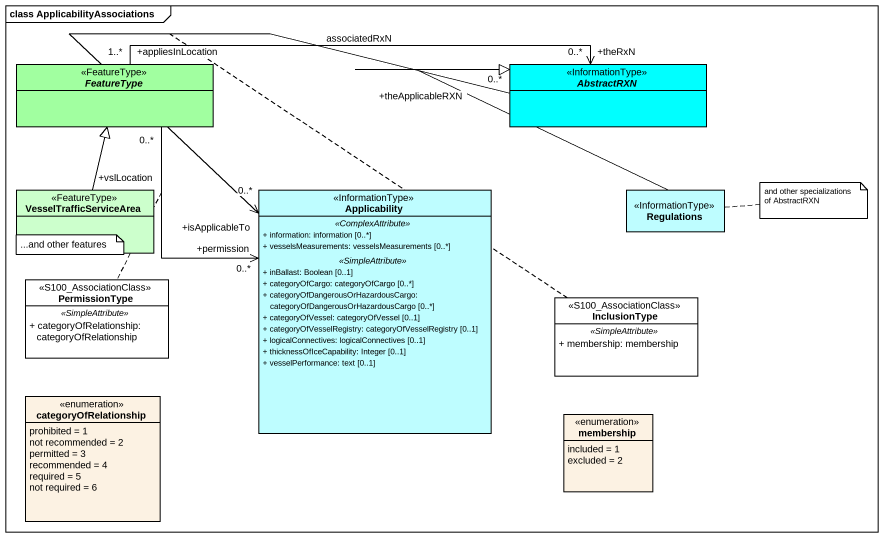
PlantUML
@startuml
mainframe class ApplicabilityAssociations
hide circle
hide empty members
skinparam classAttributeIconSize 0
abstract class FeatureType <<FeatureType>> #A1FFA0
abstract class AbstractRXN <<InformationType>> #00FFFF
class VesselTrafficServiceArea <<FeatureType>> #CCFFCC
class Applicability <<InformationType>> #BEFDFF {
  .. <<ComplexAttribute>> ..
  + information: information [0..*]
  + vesselsMeasurements: vesselsMeasurements [0..*]
  .. <<SimpleAttribute>> ..
  + inBallast: Boolean [0..1]
  + categoryOfCargo: categoryOfCargo [0..*]
  + categoryOfDangerousOrHazardousCargo: categoryOfDangerousOrHazardousCargo [0..*]
  + categoryOfVessel: categoryOfVessel [0..1]
  + categoryOfVesselRegistry: categoryOfVesselRegistry [0..1]
  + logicalConnectives: logicalConnectives [0..1]
  + thicknessOfIceCapability: Integer [0..1]
  + vesselPerformance: text [0..1]
}
class Regulations <<InformationType>> #BEFDFF
class PermissionType <<S100_AssociationClass>> #FFFFFF {
  .. <<SimpleAttribute>> ..
  + categoryOfRelationship: categoryOfRelationship
}
class InclusionType <<S100_AssociationClass>> #FFFFFF {
  .. <<SimpleAttribute>> ..
  + membership: membership
}
enum categoryOfRelationship #FCF2E3 {
  prohibited = 1
  not recommended = 2
  permitted = 3
  recommended = 4
  required = 5
  not required = 6
}
enum membership #FCF2E3 {
  included = 1
  excluded = 2
}
FeatureType "+appliesInLocation\n1..*" -right-> "+theRxN\n0..*" AbstractRXN : associatedRxN
FeatureType "+vslLocation\n0..*" --> "+permission\n0..*" Applicability
(FeatureType, Applicability) .. PermissionType
AbstractRXN "+theApplicableRXN\n0..*" --> "+isApplicableTo\n0..*" Applicability
(AbstractRXN, Applicability) .. InclusionType
VesselTrafficServiceArea -up-|> FeatureType
Regulations -up-|> AbstractRXN
note right of Regulations : and other specializations of AbstractRXN
note bottom of VesselTrafficServiceArea : ...and other features
@enduml
